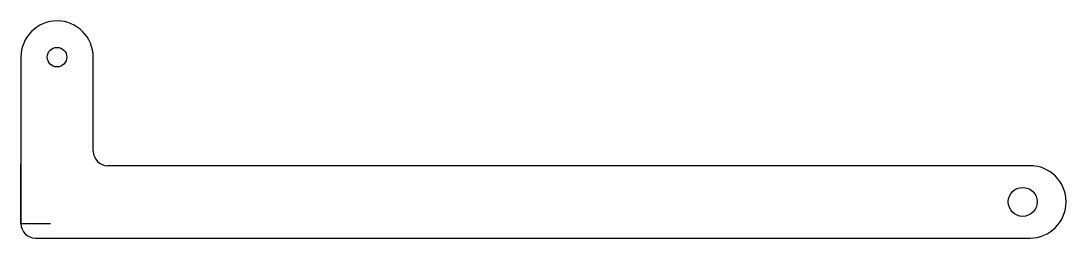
# Model space of a CAD drawing. Header units: millimetres. Extents: x 0 to 144, y -2 to 28.
import ezdxf

# ---------------------------------------------------------------- set-up
doc = ezdxf.new("R2010")
doc.units = ezdxf.units.MM
doc.header["$PDSIZE"] = -1

msp = doc.modelspace()

# ---------------------------------------------------------------- linework, layer by layer
at = {"color": 7, "linetype": 'Continuous', "lineweight": 25}
for p, q in [((0, 23), (0, 0)), ((10, 10), (10, 23)), ((139.46, 8), (12, 8)), ((2, -2), (139.46, -2))]:
    msp.add_line(p, q, dxfattribs=at)
at = {"color": 7, "linetype": 'Continuous'}
for q in [(0, 8.16), (4.08, 0)]:
    msp.add_line((0, 0), q, dxfattribs=at)
at = {"color": 7, "linetype": 'Continuous', "lineweight": 25}
for centre, radius in [((5, 23), 1.35), ((138.46, 3), 2)]:
    msp.add_circle(centre, radius, dxfattribs=at)
for centre, radius, start, end in [((5, 23), 5, 0, 180), ((12, 10), 2, 180, 270), ((139.46, 3), 5, 270, 90), ((2, 0), 2, 180, 270)]:
    msp.add_arc(centre, radius, start, end, dxfattribs=at)
at = {"color": 7, "linetype": 'Continuous'}
msp.add_point((0, 0), dxfattribs=at)

doc.saveas('drawing.dxf')
